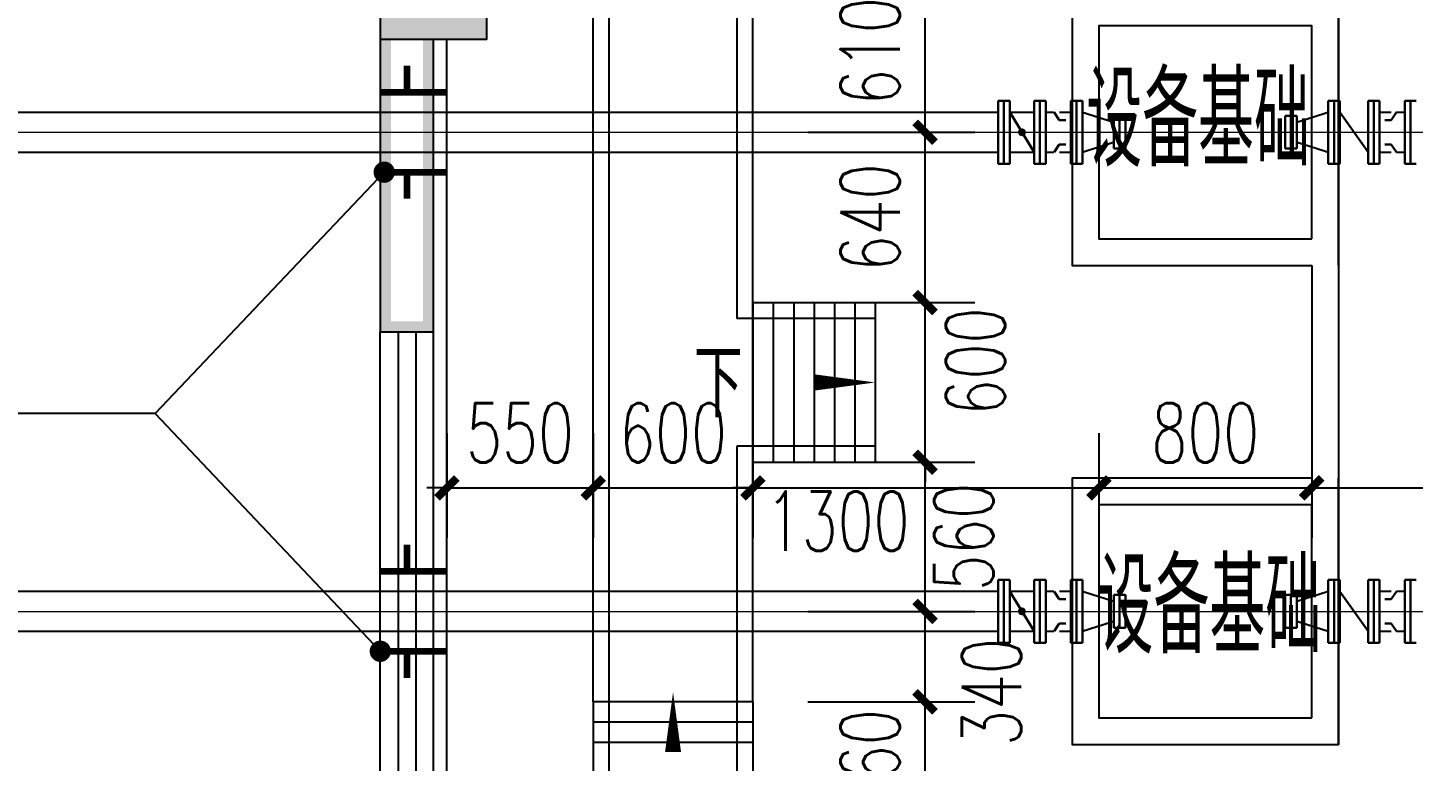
# Model space of a CAD drawing. Header units: millimetres. Extents: x -725 to 2274960, y -506 to 2980382.
# Drawn here: x 2012302 to 2017508, y 2672211 to 2674967 of the extents above; entities that cross this region are included whole.
import ezdxf

# ---------------------------------------------------------------- set-up
doc = ezdxf.new("R2010")
doc.units = ezdxf.units.MM
doc.header["$LTSCALE"] = 1000
doc.linetypes.add('ACAD_ISO04W100', pattern=[30.5, 24, -3, 0.5, -3])
doc.linetypes.add('CENTER2', pattern=[28.575, 19.05, -3.175, 3.175, -3.175])
for name, color, linetype in [('AXIS', 3, 'Continuous'), ('COLUMN', 4, 'Continuous'), ('PUB_DIM', 3, 'Continuous'), ('PUB_HATCH', 8, 'Continuous'), ('PUB_WALL', 9, 'Continuous'), ('STAIR', 2, 'Continuous'), ('WALL', 4, 'Continuous'), ('WINDOW', 3, 'Continuous'), ('YHJ_剖面_梁板', 4, 'Continuous'), ('YHJ_引出、索引', 3, 'Continuous'), ('电缆沟', 7, 'Continuous'), ('附属构件', 6, 'Continuous')]:
    doc.layers.add(name, color=color, linetype=linetype)
doc.layers.add('中轴', color=20, linetype='ACAD_ISO04W100', lineweight=9)
doc.layers.add('管', color=1, linetype='Continuous', lineweight=30)
doc.styles.add('_TCH_DIM', font='SIMPLEX', dxfattribs={"bigfont": 'GBCBIG'})
doc.styles.add('_TCH_DIM_T3', font='SIMPLEX', dxfattribs={"width": 0.705882, "bigfont": 'GBCBIG'})
doc.styles.add('tssdeng', font='tssdeng.shx', dxfattribs={"width": 0.7, "bigfont": 'hztxt.shx'})
doc.dimstyles.new('_TCH_ARCH&&75', dxfattribs={"dimtxt": 223.125, "dimasz": 75, "dimexe": 187.5, "dimexo": 225, "dimgap": 94.6875, "dimtad": 1, "dimdec": 0, "dimzin": 0, "dimdsep": 46, "dimtxsty": '_TCH_DIM_T3', "dimblk": 'ARCHTICK', "dimcen": 0.09, "dimclrt": 7, "dimazin": 2, "dimtfac": 1, "dimtdec": 0, "dimtix": 1, "dimtmove": 2, "dimatfit": 3, "dimfxl": 75, "dimtolj": 1, "dimtzin": 0, "dimarcsym": 0})

# ---------------------------------------------------------------- blocks, each defined once
blk = doc.blocks.new('_FZH')
blk.add_lwpolyline([(-0.5, -0.5), (0.5, -0.5), (0.5, 0.5), (-0.5, 0.5)], close=True)
at = {"layer": 'PUB_HATCH'}
blk.add_solid([(-0.5, -0.5), (0.5, -0.5), (-0.5, 0.5), (0.5, 0.5)], dxfattribs=at)
blk = doc.blocks.new('_ArchTick')
at = {"color": 0, "linetype": 'ByBlock', "const_width": 0.4}
blk.add_lwpolyline([(-0.5, -0.5), (0.5, 0.5)], dxfattribs=at)
blk = doc.blocks.new('*D492')
at = {"layer": 'Defpoints', "color": 0, "transparency": 16777216}
for p in [(2015008.4, 2672434.1), (2015673.3, 2672434.1), (2015008.4, 2671974.1)]:
    blk.add_point(p, dxfattribs=at)
at = {"layer": 'YHJ_引出、索引', "color": 0, "lineweight": -2, "transparency": 16777216}
for p, q in [((2015673.3, 2672434.1), (2015673.3, 2672509.1)), ((2015233.4, 2672434.1), (2015860.8, 2672434.1)), ((2015673.3, 2671974.1), (2015673.3, 2672434.1)), ((2015233.4, 2671974.1), (2015860.8, 2671974.1)), ((2015673.3, 2671974.1), (2015673.3, 2671899.1))]:
    blk.add_line(p, q, dxfattribs=at)
at = {"layer": 'YHJ_引出、索引', "color": 0, "lineweight": -2, "transparency": 16777216, "xscale": 75, "yscale": 75, "zscale": 75}
for p, rotation in [((2015673.3, 2672434.1), 270), ((2015673.3, 2671974.1), 90)]:
    blk.add_blockref('_ArchTick', p, dxfattribs=dict(at, rotation=rotation))
at = {"layer": 'YHJ_引出、索引', "color": 7, "transparency": 16777216, "insert": (2015467, 2672204.1), "char_height": 223.12, "attachment_point": 5, "rotation": 90, "style": '_TCH_DIM_T3'}
blk.add_mtext('\\A1;460', dxfattribs=at)
blk = doc.blocks.new('*D493')
at = {"layer": 'Defpoints', "color": 0, "transparency": 16777216}
for p in [(2015008.4, 2672774.1), (2015673.3, 2672774.1), (2015008.4, 2672434.1)]:
    blk.add_point(p, dxfattribs=at)
at = {"layer": 'YHJ_引出、索引', "color": 0, "lineweight": -2, "transparency": 16777216}
for p, q in [((2015233.4, 2672774.1), (2015860.8, 2672774.1)), ((2015673.3, 2672434.1), (2015673.3, 2672774.1)), ((2015233.4, 2672434.1), (2015860.8, 2672434.1))]:
    blk.add_line(p, q, dxfattribs=at)
at = {"layer": 'YHJ_引出、索引', "color": 0, "lineweight": -2, "transparency": 16777216, "xscale": 75, "yscale": 75, "zscale": 75}
for p, rotation in [((2015673.3, 2672774.1), 90), ((2015673.3, 2672434.1), 270)]:
    blk.add_blockref('_ArchTick', p, dxfattribs=dict(at, rotation=rotation))
at = {"layer": 'YHJ_引出、索引', "color": 7, "transparency": 16777216, "insert": (2015923.3, 2672470.8), "char_height": 223.12, "attachment_point": 5, "rotation": 90, "style": '_TCH_DIM_T3'}
blk.add_mtext('\\A1;340', dxfattribs=at)
blk = doc.blocks.new('*D494')
at = {"layer": 'Defpoints', "color": 0, "transparency": 16777216}
for p in [(2015008.4, 2673334.1), (2015673.3, 2673334.1), (2015008.4, 2672774.1)]:
    blk.add_point(p, dxfattribs=at)
at = {"layer": 'YHJ_引出、索引', "color": 0, "lineweight": -2, "transparency": 16777216}
for p, q in [((2015233.4, 2673334.1), (2015860.8, 2673334.1)), ((2015673.3, 2672774.1), (2015673.3, 2673334.1)), ((2015233.4, 2672774.1), (2015860.8, 2672774.1))]:
    blk.add_line(p, q, dxfattribs=at)
at = {"layer": 'YHJ_引出、索引', "color": 0, "lineweight": -2, "transparency": 16777216, "xscale": 75, "yscale": 75, "zscale": 75}
for p, rotation in [((2015673.3, 2673334.1), 90), ((2015673.3, 2672774.1), 270)]:
    blk.add_blockref('_ArchTick', p, dxfattribs=dict(at, rotation=rotation))
at = {"layer": 'YHJ_引出、索引', "color": 7, "transparency": 16777216, "insert": (2015818.8, 2673054.1), "char_height": 223.12, "attachment_point": 5, "rotation": 90, "style": '_TCH_DIM_T3'}
blk.add_mtext('\\A1;560', dxfattribs=at)
blk = doc.blocks.new('*D495')
at = {"layer": 'Defpoints', "color": 0, "transparency": 16777216}
for p in [(2015008.4, 2673934.1), (2015673.3, 2673934.1), (2015008.4, 2673334.1)]:
    blk.add_point(p, dxfattribs=at)
at = {"layer": 'YHJ_引出、索引', "color": 0, "lineweight": -2, "transparency": 16777216}
for p, q in [((2015673.3, 2673934.1), (2015673.3, 2674009.1)), ((2015233.4, 2673934.1), (2015860.8, 2673934.1)), ((2015673.3, 2673334.1), (2015673.3, 2673934.1)), ((2015233.4, 2673334.1), (2015860.8, 2673334.1)), ((2015673.3, 2673334.1), (2015673.3, 2673259.1))]:
    blk.add_line(p, q, dxfattribs=at)
at = {"layer": 'YHJ_引出、索引', "color": 0, "lineweight": -2, "transparency": 16777216, "xscale": 75, "yscale": 75, "zscale": 75}
for p, rotation in [((2015673.3, 2673934.1), 270), ((2015673.3, 2673334.1), 90)]:
    blk.add_blockref('_ArchTick', p, dxfattribs=dict(at, rotation=rotation))
at = {"layer": 'YHJ_引出、索引', "color": 7, "transparency": 16777216, "insert": (2015862.5, 2673713.1), "char_height": 223.12, "attachment_point": 5, "rotation": 90, "style": '_TCH_DIM_T3'}
blk.add_mtext('\\A1;600', dxfattribs=at)
blk = doc.blocks.new('*D496')
at = {"layer": 'Defpoints', "color": 0, "transparency": 16777216}
for p in [(2015008.4, 2674574.1), (2015673.3, 2674574.1), (2015008.4, 2673934.1)]:
    blk.add_point(p, dxfattribs=at)
at = {"layer": 'YHJ_引出、索引', "color": 0, "lineweight": -2, "transparency": 16777216}
for p, q in [((2015233.4, 2674574.1), (2015860.8, 2674574.1)), ((2015673.3, 2673934.1), (2015673.3, 2674574.1)), ((2015233.4, 2673934.1), (2015860.8, 2673934.1))]:
    blk.add_line(p, q, dxfattribs=at)
at = {"layer": 'YHJ_引出、索引', "color": 0, "lineweight": -2, "transparency": 16777216, "xscale": 75, "yscale": 75, "zscale": 75}
for p, rotation in [((2015673.3, 2674574.1), 90), ((2015673.3, 2673934.1), 270)]:
    blk.add_blockref('_ArchTick', p, dxfattribs=dict(at, rotation=rotation))
at = {"layer": 'YHJ_引出、索引', "color": 7, "transparency": 16777216, "insert": (2015467, 2674254.1), "char_height": 223.12, "attachment_point": 5, "rotation": 90, "style": '_TCH_DIM_T3'}
blk.add_mtext('\\A1;640', dxfattribs=at)
blk = doc.blocks.new('*D497')
at = {"layer": 'Defpoints', "color": 0, "transparency": 16777216}
for p in [(2015008.4, 2675184.1), (2015673.3, 2675184.1), (2015008.4, 2674574.1)]:
    blk.add_point(p, dxfattribs=at)
at = {"layer": 'YHJ_引出、索引', "color": 0, "lineweight": -2, "transparency": 16777216}
for p, q in [((2015233.4, 2675184.1), (2015860.8, 2675184.1)), ((2015673.3, 2674574.1), (2015673.3, 2675184.1)), ((2015233.4, 2674574.1), (2015860.8, 2674574.1))]:
    blk.add_line(p, q, dxfattribs=at)
at = {"layer": 'YHJ_引出、索引', "color": 0, "lineweight": -2, "transparency": 16777216, "xscale": 75, "yscale": 75, "zscale": 75}
for p, rotation in [((2015673.3, 2675184.1), 90), ((2015673.3, 2674574.1), 270)]:
    blk.add_blockref('_ArchTick', p, dxfattribs=dict(at, rotation=rotation))
at = {"layer": 'YHJ_引出、索引', "color": 7, "transparency": 16777216, "insert": (2015467, 2674879.1), "char_height": 223.12, "attachment_point": 5, "rotation": 90, "style": '_TCH_DIM_T3'}
blk.add_mtext('\\A1;610', dxfattribs=at)
blk = doc.blocks.new('*D506')
at = {"layer": 'Defpoints', "color": 0, "transparency": 16777216}
for p in [(2013876.5, 2673668.3), (2014426.5, 2673668.3), (2014426.5, 2673238.1)]:
    blk.add_point(p, dxfattribs=at)
at = {"layer": 'PUB_DIM', "color": 0, "lineweight": -2, "transparency": 16777216}
for p, q in [((2013876.5, 2673443.3), (2013876.5, 2673050.6)), ((2014426.5, 2673443.3), (2014426.5, 2673050.6)), ((2013876.5, 2673238.1), (2013801.5, 2673238.1)), ((2013876.5, 2673238.1), (2014426.5, 2673238.1)), ((2014426.5, 2673238.1), (2014501.5, 2673238.1))]:
    blk.add_line(p, q, dxfattribs=at)
at = {"layer": 'PUB_DIM', "color": 0, "lineweight": -2, "transparency": 16777216, "xscale": 75, "yscale": 75, "zscale": 75}
blk.add_blockref('_ArchTick', (2013876.5, 2673238.1), dxfattribs=at)
at = {"layer": 'PUB_DIM', "color": 0, "lineweight": -2, "transparency": 16777216, "xscale": 75, "yscale": 75, "zscale": 75, "rotation": 180}
blk.add_blockref('_ArchTick', (2014426.5, 2673238.1), dxfattribs=at)
at = {"layer": 'PUB_DIM', "color": 7, "transparency": 16777216, "insert": (2014151.5, 2673444.4), "char_height": 223.12, "attachment_point": 5, "style": '_TCH_DIM_T3'}
blk.add_mtext('\\A1;550', dxfattribs=at)
blk = doc.blocks.new('*D507')
at = {"layer": 'Defpoints', "color": 0, "transparency": 16777216}
for p in [(2014426.5, 2673668.3), (2015026.5, 2673668.3), (2015026.5, 2673238.1)]:
    blk.add_point(p, dxfattribs=at)
at = {"layer": 'PUB_DIM', "color": 0, "lineweight": -2, "transparency": 16777216}
for p, q in [((2014426.5, 2673443.3), (2014426.5, 2673050.6)), ((2015026.5, 2673443.3), (2015026.5, 2673050.6)), ((2014426.5, 2673238.1), (2015026.5, 2673238.1))]:
    blk.add_line(p, q, dxfattribs=at)
at = {"layer": 'PUB_DIM', "color": 0, "lineweight": -2, "transparency": 16777216, "xscale": 75, "yscale": 75, "zscale": 75, "rotation": 180}
blk.add_blockref('_ArchTick', (2014426.5, 2673238.1), dxfattribs=at)
at = {"layer": 'PUB_DIM', "color": 0, "lineweight": -2, "transparency": 16777216, "xscale": 75, "yscale": 75, "zscale": 75}
blk.add_blockref('_ArchTick', (2015026.5, 2673238.1), dxfattribs=at)
at = {"layer": 'PUB_DIM', "color": 7, "transparency": 16777216, "insert": (2014726.5, 2673444.4), "char_height": 223.12, "attachment_point": 5, "style": '_TCH_DIM_T3'}
blk.add_mtext('\\A1;600', dxfattribs=at)
blk = doc.blocks.new('*D508')
at = {"layer": 'Defpoints', "color": 0, "transparency": 16777216}
for p in [(2015026.5, 2673668.3), (2016326.5, 2673668.3), (2016326.5, 2673238.1)]:
    blk.add_point(p, dxfattribs=at)
at = {"layer": 'PUB_DIM', "color": 0, "lineweight": -2, "transparency": 16777216}
for p, q in [((2015026.5, 2673443.3), (2015026.5, 2673050.6)), ((2016326.5, 2673443.3), (2016326.5, 2673050.6)), ((2015026.5, 2673238.1), (2014951.5, 2673238.1)), ((2015026.5, 2673238.1), (2016326.5, 2673238.1)), ((2016326.5, 2673238.1), (2016401.5, 2673238.1))]:
    blk.add_line(p, q, dxfattribs=at)
at = {"layer": 'PUB_DIM', "color": 0, "lineweight": -2, "transparency": 16777216, "xscale": 75, "yscale": 75, "zscale": 75}
blk.add_blockref('_ArchTick', (2015026.5, 2673238.1), dxfattribs=at)
at = {"layer": 'PUB_DIM', "color": 0, "lineweight": -2, "transparency": 16777216, "xscale": 75, "yscale": 75, "zscale": 75, "rotation": 180}
blk.add_blockref('_ArchTick', (2016326.5, 2673238.1), dxfattribs=at)
at = {"layer": 'PUB_DIM', "color": 7, "transparency": 16777216, "insert": (2015345.1, 2673113), "char_height": 223.12, "attachment_point": 5, "style": '_TCH_DIM_T3'}
blk.add_mtext('\\A1;1300', dxfattribs=at)
blk = doc.blocks.new('*D509')
at = {"layer": 'Defpoints', "color": 0, "transparency": 16777216}
for p in [(2016326.5, 2673668.3), (2017126.5, 2673668.3), (2017126.5, 2673238.1)]:
    blk.add_point(p, dxfattribs=at)
at = {"layer": 'PUB_DIM', "color": 0, "lineweight": -2, "transparency": 16777216}
for p, q in [((2016326.5, 2673443.3), (2016326.5, 2673050.6)), ((2017126.5, 2673443.3), (2017126.5, 2673050.6)), ((2016326.5, 2673238.1), (2017126.5, 2673238.1))]:
    blk.add_line(p, q, dxfattribs=at)
at = {"layer": 'PUB_DIM', "color": 0, "lineweight": -2, "transparency": 16777216, "xscale": 75, "yscale": 75, "zscale": 75, "rotation": 180}
blk.add_blockref('_ArchTick', (2016326.5, 2673238.1), dxfattribs=at)
at = {"layer": 'PUB_DIM', "color": 0, "lineweight": -2, "transparency": 16777216, "xscale": 75, "yscale": 75, "zscale": 75}
blk.add_blockref('_ArchTick', (2017126.5, 2673238.1), dxfattribs=at)
at = {"layer": 'PUB_DIM', "color": 7, "transparency": 16777216, "insert": (2016726.5, 2673444.4), "char_height": 223.12, "attachment_point": 5, "style": '_TCH_DIM_T3'}
blk.add_mtext('\\A1;800', dxfattribs=at)
blk = doc.blocks.new('*D510')
at = {"layer": 'Defpoints', "color": 0, "transparency": 16777216}
for p in [(2017126.5, 2673668.3), (2018726.5, 2673668.3), (2018726.5, 2673238.1)]:
    blk.add_point(p, dxfattribs=at)
at = {"layer": 'PUB_DIM', "color": 0, "lineweight": -2, "transparency": 16777216}
for p, q in [((2017126.5, 2673443.3), (2017126.5, 2673050.6)), ((2018726.5, 2673443.3), (2018726.5, 2673050.6)), ((2017126.5, 2673238.1), (2018726.5, 2673238.1))]:
    blk.add_line(p, q, dxfattribs=at)
at = {"layer": 'PUB_DIM', "color": 0, "lineweight": -2, "transparency": 16777216, "xscale": 75, "yscale": 75, "zscale": 75, "rotation": 180}
blk.add_blockref('_ArchTick', (2017126.5, 2673238.1), dxfattribs=at)
at = {"layer": 'PUB_DIM', "color": 0, "lineweight": -2, "transparency": 16777216, "xscale": 75, "yscale": 75, "zscale": 75}
blk.add_blockref('_ArchTick', (2018726.5, 2673238.1), dxfattribs=at)
at = {"layer": 'PUB_DIM', "color": 7, "transparency": 16777216, "insert": (2017926.5, 2673444.4), "char_height": 223.12, "attachment_point": 5, "style": '_TCH_DIM_T3'}
blk.add_mtext('\\A1;1600', dxfattribs=at)
blk = doc.blocks.new('$WINLIB2D$00000001')
at = {"color": 0}
for points in [[(-0.5, 0.5), (-0.5, -0.5)], [(-0.5, 0.5), (0.5, 0.5)], [(0.5, -0.5), (0.5, 0.5)], [(0.5, 0.1667), (-0.5, 0.1667)], [(0.5, -0.1667), (-0.5, -0.1667)], [(-0.5, -0.5), (0.5, -0.5)]]:
    blk.add_lwpolyline(points, dxfattribs=at)

msp = doc.modelspace()

# ---------------------------------------------------------------- hatches: boundary and pattern name
at = {"layer": 'PUB_WALL'}
for points in [[(2013626.4951, 2675324.1286), (2013626.4951, 2674924.1286), (2013666.4951, 2674964.1286), (2013666.4951, 2675284.1286)], [(2014026.4951, 2674924.1286), (2014026.4951, 2675324.1286), (2013986.4951, 2675284.1286), (2013986.4951, 2674964.1286)], [(2013626.4951, 2674924.1286), (2014026.4951, 2674924.1286), (2013986.4951, 2674964.1286), (2013666.4951, 2674964.1286)], [(2013666.4951, 2674924.1286), (2013626.4951, 2674924.1286), (2013626.4951, 2673824.1286), (2013666.4951, 2673864.1286)], [(2013826.4951, 2674924.1286), (2013786.4951, 2674924.1286), (2013786.4951, 2673864.1286), (2013826.4951, 2673824.1286)], [(2013626.4951, 2673824.1286), (2013826.4951, 2673824.1286), (2013786.4951, 2673864.1286), (2013666.4951, 2673864.1286)]]:
    msp.add_hatch(color=256, dxfattribs=at).paths.add_polyline_path(points)
at = {"layer": '管'}
h = msp.add_hatch(color=8, dxfattribs=at)
h.paths.add_polyline_path([(2016037.3892, 2674574.1286), (2016022.5219, 2674574.1286, 0.414213562), (2016037.3892, 2674559.2613, 0.114200882), (2016043.9206, 2674560.7728)])
h.paths.add_polyline_path([(2016030.8579, 2674587.4844, 0.286462009), (2016022.5219, 2674574.1286), (2016037.3892, 2674574.1286)])
h.paths.add_polyline_path([(2016037.3892, 2674588.9959, 0.114200882), (2016030.8579, 2674587.4844), (2016037.3892, 2674574.1286), (2016052.2566, 2674574.1286, 0.414213562)])
for points in [[(2016052.2566, 2674574.1286), (2016037.3892, 2674574.1286), (2016043.9206, 2674560.7728, 0.286462009)], [(2016052.2566, 2672774.1286), (2016037.3892, 2672774.1286), (2016043.9206, 2672760.7728, 0.286462009)]]:
    msp.add_hatch(color=8, dxfattribs=at).paths.add_polyline_path(points)
h = msp.add_hatch(color=8, dxfattribs=at)
h.paths.add_polyline_path([(2016037.3892, 2672774.1286), (2016022.5219, 2672774.1286, 0.414213562), (2016037.3892, 2672759.2613, 0.114200882), (2016043.9206, 2672760.7728)])
h.paths.add_polyline_path([(2016030.8579, 2672787.4844, 0.286462009), (2016022.5219, 2672774.1286), (2016037.3892, 2672774.1286)])
h.paths.add_polyline_path([(2016037.3892, 2672788.9959, 0.114200882), (2016030.8579, 2672787.4844), (2016037.3892, 2672774.1286), (2016052.2566, 2672774.1286, 0.414213562)])

# ---------------------------------------------------------------- linework, layer by layer
at = {"layer": 'AXIS'}
for p, q in [((2013641.1218, 2674424.1286), (2012780.4441, 2673517.1115)), ((2012780.4441, 2673517.1115), (2009518.9555, 2673517.1115)), ((2013626.4951, 2672624.1286), (2012780.4441, 2673517.1115))]:
    msp.add_line(p, q, dxfattribs=at)
at = {"layer": 'AXIS', "const_width": 40}
for points in [[(2013654.8884, 2674438.6365, 1), (2013627.3551, 2674409.6207, 1)], [(2013640.2506, 2672609.6101, 1), (2013612.7396, 2672638.6471, 1)]]:
    msp.add_lwpolyline(points, format="xyb", close=True, dxfattribs=at)
at = {"layer": 'STAIR'}
for p, q in [((2015026.4951, 2673934.1486), (2015486.5151, 2673934.1486)), ((2015026.4951, 2673934.1486), (2015026.4951, 2673334.1486)), ((2015103.1651, 2673934.1486), (2015103.1651, 2673334.1486)), ((2015179.8351, 2673934.1486), (2015179.8351, 2673334.1486)), ((2015256.5051, 2673934.1486), (2015256.5051, 2673334.1486)), ((2015333.1751, 2673934.1486), (2015333.1751, 2673334.1486)), ((2015409.8451, 2673934.1486), (2015409.8451, 2673334.1486)), ((2015486.5151, 2673934.1486), (2015486.5151, 2673334.1486)), ((2015026.4951, 2673334.1486), (2015486.5151, 2673334.1486)), ((2014426.4951, 2672434.1486), (2014426.4951, 2671974.1286)), ((2015026.4951, 2672434.1486), (2014426.4951, 2672434.1486)), ((2015026.4951, 2672434.1486), (2015026.4951, 2671974.1286)), ((2015026.4951, 2672357.4786), (2014426.4951, 2672357.4786)), ((2015026.4951, 2672280.8086), (2014426.4951, 2672280.8086))]:
    msp.add_line(p, q, dxfattribs=at)
for points in [[(2014426.4951, 2672434.1486), (2014426.4951, 2677734.1486)], [(2015026.4951, 2672434.1486), (2015026.4951, 2677434.1486)]]:
    msp.add_lwpolyline(points, dxfattribs=at)
at = {"layer": 'WALL'}
for p, q in [((2013626.4951, 2674924.1286), (2013626.4951, 2673824.1286)), ((2013826.4951, 2673824.1286), (2013826.4951, 2674924.1286)), ((2013626.4951, 2673824.1286), (2013826.4951, 2673824.1286))]:
    msp.add_line(p, q, dxfattribs=at)
for points in [[(2017226.4951, 2675874.1286), (2017226.4951, 2672274.1286)], [(2013876.4951, 2669424.1286), (2013876.4951, 2674924.1286)], [(2017126.4951, 2674074.1286), (2017126.4951, 2673274.1286)]]:
    msp.add_lwpolyline(points, dxfattribs=at)
at = {"layer": 'YHJ_剖面_梁板'}
for points in [[(2017126.4951, 2675074.1286), (2016226.4951, 2675074.1286), (2016226.4951, 2674074.1286), (2017126.4951, 2674074.1286)], [(2017226.4951, 2674074.1286), (2017226.4951, 2674074.1286), (2017226.4951, 2675074.1286)], [(2017126.4951, 2673274.1286), (2016226.4951, 2673274.1286), (2016226.4951, 2672274.1286), (2017226.4951, 2672274.1286), (2017226.4951, 2673274.1286)]]:
    msp.add_lwpolyline(points, dxfattribs=at)
for points in [[(2017126.4951, 2674174.1286), (2017126.4951, 2674974.1286), (2016326.4951, 2674974.1286), (2016326.4951, 2674174.1286)], [(2017126.4951, 2672374.1286), (2017126.4951, 2673174.1286), (2016326.4951, 2673174.1286), (2016326.4951, 2672374.1286)]]:
    msp.add_lwpolyline(points, close=True, dxfattribs=at)
at = {"layer": 'YHJ_引出、索引'}
for points in [[(2015026.4951, 2673634.1486, 0, 0, 0), (2015486.5151, 2673634.1486, 0, 60, 0), (2015261.5151, 2673634.1486, 0, 0, 0)], [(2014726.4951, 2672010.6866, 0, 0, 0), (2014726.4951, 2672470.7066, 0, 60, 0), (2014726.4951, 2672245.7066, 0, 0, 0)]]:
    msp.add_lwpolyline(points, format="xyseb", dxfattribs=at)
at = {"layer": '中轴', "color": 8, "ltscale": 10}
for p, q in [((2003126.4951, 2674574.1286), (2013626.4951, 2674574.1286)), ((2003126.4951, 2672774.1286), (2013626.4951, 2672774.1286))]:
    msp.add_line(p, q, dxfattribs=at)
at = {"layer": '中轴', "color": 8, "linetype": 'CENTER2', "ltscale": 10}
for p, q in [((2013626.4951, 2674574.1286), (2019737.3244, 2674574.1286)), ((2013626.4951, 2672774.1286), (2019737.3244, 2672774.1286))]:
    msp.add_line(p, q, dxfattribs=at)
at = {"layer": '管', "color": 8}
for p, q in [((2015948.0278, 2674692.8787), (2015991.5427, 2674692.8787)), ((2015948.0278, 2674692.8787), (2015948.0278, 2674455.3785)), ((2015969.7852, 2674692.8787), (2015969.7852, 2674455.3785)), ((2015991.5427, 2674692.8787), (2015991.5427, 2674455.3785)), ((2016083.2358, 2674692.8787), (2016126.7507, 2674692.8787)), ((2016083.2358, 2674692.8787), (2016083.2358, 2674455.3785)), ((2016104.9933, 2674692.8787), (2016104.9933, 2674455.3785)), ((2016126.7507, 2674692.8787), (2016126.7507, 2674455.3785)), ((2016221.1012, 2674692.8787), (2016264.6161, 2674692.8787)), ((2016221.1012, 2674692.8787), (2016221.1012, 2674455.3785)), ((2016242.8586, 2674692.8787), (2016242.8586, 2674455.3785)), ((2016264.6161, 2674692.8787), (2016264.6161, 2674455.3785)), ((2017231.8889, 2674692.8787), (2017188.3741, 2674692.8787)), ((2017188.3741, 2674455.3785), (2017188.3741, 2674692.8787)), ((2017210.1315, 2674455.3785), (2017210.1315, 2674692.8787)), ((2017231.8889, 2674455.3785), (2017231.8889, 2674692.8787)), ((2017381.5243, 2674692.8787), (2017338.0095, 2674692.8787)), ((2017338.0095, 2674455.3785), (2017338.0095, 2674692.8787)), ((2017359.7669, 2674455.3785), (2017359.7669, 2674692.8787)), ((2017381.5243, 2674455.3785), (2017381.5243, 2674692.8787)), ((2017519.3897, 2674692.8787), (2017475.8749, 2674692.8787)), ((2017475.8749, 2674455.3785), (2017475.8749, 2674692.8787)), ((2017497.6323, 2674455.3785), (2017497.6323, 2674692.8787)), ((2016083.2358, 2674499.1285), (2015991.5427, 2674649.1286)), ((2016177.6697, 2674619.6422), (2016157.9443, 2674649.1286)), ((2016201.8269, 2674619.6422), (2016177.6697, 2674619.6422)), ((2016382.5716, 2674635.6225), (2016426.4951, 2674635.6225)), ((2016382.5716, 2674635.6225), (2016382.5716, 2674512.6347)), ((2016404.5333, 2674635.6225), (2016404.5333, 2674512.6347)), ((2016426.4951, 2674635.6225), (2016426.4951, 2674512.6347)), ((2017070.4186, 2674635.6225), (2017026.4951, 2674635.6225)), ((2017026.4951, 2674512.6347), (2017026.4951, 2674635.6225)), ((2017048.4568, 2674512.6347), (2017048.4568, 2674635.6225)), ((2017070.4186, 2674512.6347), (2017070.4186, 2674635.6225)), ((2017231.8889, 2674649.1286), (2017338.0095, 2674499.1285)), ((2017400.7987, 2674619.6423), (2017424.9559, 2674619.6423)), ((2017424.9559, 2674619.6423), (2017444.6813, 2674649.1286)), ((2016177.6697, 2674528.6149), (2016157.9443, 2674499.1285)), ((2016201.8269, 2674528.6149), (2016177.6697, 2674528.6149)), ((2016382.5716, 2674512.6347), (2016426.4951, 2674512.6347)), ((2017070.4186, 2674512.6347), (2017026.4951, 2674512.6347)), ((2017400.7987, 2674528.6149), (2017424.9559, 2674528.6149)), ((2017424.9559, 2674528.6149), (2017444.6813, 2674499.1286)), ((2015948.0278, 2674455.3785), (2015991.5427, 2674455.3785)), ((2016083.2358, 2674455.3785), (2016126.7507, 2674455.3785)), ((2016221.1012, 2674455.3785), (2016264.6161, 2674455.3785)), ((2017231.8889, 2674455.3785), (2017188.3741, 2674455.3785)), ((2017381.5243, 2674455.3785), (2017338.0095, 2674455.3785)), ((2017519.3897, 2674455.3785), (2017475.8749, 2674455.3785)), ((2015948.0278, 2672892.8787), (2015991.5427, 2672892.8787)), ((2015948.0278, 2672892.8787), (2015948.0278, 2672655.3785)), ((2015969.7852, 2672892.8787), (2015969.7852, 2672655.3785)), ((2015991.5427, 2672892.8787), (2015991.5427, 2672655.3785)), ((2016083.2358, 2672892.8787), (2016126.7507, 2672892.8787)), ((2016083.2358, 2672892.8787), (2016083.2358, 2672655.3785)), ((2016104.9933, 2672892.8787), (2016104.9933, 2672655.3785)), ((2016126.7507, 2672892.8787), (2016126.7507, 2672655.3785)), ((2016221.1012, 2672892.8787), (2016264.6161, 2672892.8787)), ((2016221.1012, 2672892.8787), (2016221.1012, 2672655.3785)), ((2016242.8586, 2672892.8787), (2016242.8586, 2672655.3785)), ((2016264.6161, 2672892.8787), (2016264.6161, 2672655.3785)), ((2017231.8889, 2672892.8787), (2017188.3741, 2672892.8787)), ((2017188.3741, 2672655.3785), (2017188.3741, 2672892.8787)), ((2017210.1315, 2672655.3785), (2017210.1315, 2672892.8787)), ((2017231.8889, 2672655.3785), (2017231.8889, 2672892.8787)), ((2017381.5243, 2672892.8787), (2017338.0095, 2672892.8787)), ((2017338.0095, 2672655.3785), (2017338.0095, 2672892.8787)), ((2017359.7669, 2672655.3785), (2017359.7669, 2672892.8787)), ((2017381.5243, 2672655.3785), (2017381.5243, 2672892.8787)), ((2017519.3897, 2672892.8787), (2017475.8749, 2672892.8787)), ((2017475.8749, 2672655.3785), (2017475.8749, 2672892.8787)), ((2017497.6323, 2672655.3785), (2017497.6323, 2672892.8787)), ((2016083.2358, 2672699.1285), (2015991.5427, 2672849.1286)), ((2016177.6697, 2672819.6422), (2016157.9443, 2672849.1286)), ((2016382.5716, 2672835.6225), (2016426.4951, 2672835.6225)), ((2016382.5716, 2672835.6225), (2016382.5716, 2672712.6347)), ((2016404.5333, 2672835.6225), (2016404.5333, 2672712.6347)), ((2016426.4951, 2672835.6225), (2016426.4951, 2672712.6347)), ((2017070.4186, 2672835.6225), (2017026.4951, 2672835.6225)), ((2017026.4951, 2672712.6347), (2017026.4951, 2672835.6225)), ((2017048.4568, 2672712.6347), (2017048.4568, 2672835.6225)), ((2017070.4186, 2672712.6347), (2017070.4186, 2672835.6225)), ((2017231.8889, 2672849.1286), (2017338.0095, 2672699.1285)), ((2017424.9559, 2672819.6423), (2017444.6813, 2672849.1286)), ((2016201.8269, 2672819.6422), (2016177.6697, 2672819.6422)), ((2017400.7987, 2672819.6423), (2017424.9559, 2672819.6423)), ((2016177.6697, 2672728.6149), (2016157.9443, 2672699.1285)), ((2016201.8269, 2672728.6149), (2016177.6697, 2672728.6149)), ((2017400.7987, 2672728.6149), (2017424.9559, 2672728.6149)), ((2017424.9559, 2672728.6149), (2017444.6813, 2672699.1286)), ((2016382.5716, 2672712.6347), (2016426.4951, 2672712.6347)), ((2017070.4186, 2672712.6347), (2017026.4951, 2672712.6347)), ((2015948.0278, 2672655.3785), (2015991.5427, 2672655.3785)), ((2016083.2358, 2672655.3785), (2016126.7507, 2672655.3785)), ((2016221.1012, 2672655.3785), (2016264.6161, 2672655.3785)), ((2017231.8889, 2672655.3785), (2017188.3741, 2672655.3785)), ((2017381.5243, 2672655.3785), (2017338.0095, 2672655.3785)), ((2017519.3897, 2672655.3785), (2017475.8749, 2672655.3785))]:
    msp.add_line(p, q, dxfattribs=at)
at = {"layer": '管', "lineweight": 50, "const_width": 25}
for points in [[(2013726.4951, 2674724.1284), (2013726.4951, 2674824.1284)], [(2013626.4951, 2674724.1284), (2013876.4951, 2674724.1284)], [(2013626.4951, 2674424.1286), (2013876.4951, 2674424.1286)], [(2013726.4951, 2674424.1286), (2013726.4951, 2674324.1286)], [(2013726.4951, 2672924.1284), (2013726.4951, 2673024.1284)], [(2013626.4951, 2672924.1284), (2013876.4951, 2672924.1284)], [(2013626.4951, 2672624.1286), (2013876.4951, 2672624.1286)], [(2013726.4951, 2672624.1286), (2013726.4951, 2672524.1286)]]:
    msp.add_lwpolyline(points, dxfattribs=at)
at = {"layer": '管', "color": 8, "const_width": 7.5}
for points in [[(2003126.4951, 2674649.1262), (2013626.4951, 2674649.1282)], [(2013626.4951, 2674649.1283), (2015948.0278, 2674649.1286)], [(2016083.2358, 2674649.1286), (2015991.5427, 2674649.1286)], [(2016157.9443, 2674649.1286), (2016126.7507, 2674649.1286)], [(2016221.1012, 2674649.1286), (2016177.7476, 2674649.1286)], [(2016382.5716, 2674611.6285), (2016264.6161, 2674649.1286)], [(2017070.4186, 2674611.6286), (2017188.3741, 2674649.1286)], [(2017381.5243, 2674649.1286), (2017424.878, 2674649.1286)], [(2017444.6813, 2674649.1286), (2017475.8749, 2674649.1286)], [(2003126.4951, 2674499.1285), (2013626.4951, 2674499.1285)], [(2013626.4951, 2674499.1285), (2015948.0278, 2674499.1285)], [(2016083.2358, 2674499.1285), (2015991.5427, 2674499.1285)], [(2016157.9443, 2674499.1285), (2016126.7507, 2674499.1285)], [(2016221.1012, 2674499.1285), (2016177.7476, 2674499.1285)], [(2016382.5716, 2674536.6286), (2016264.6161, 2674499.1285)], [(2017070.4186, 2674536.6286), (2017188.3741, 2674499.1286)], [(2017381.5243, 2674499.1286), (2017424.878, 2674499.1286)], [(2017444.6813, 2674499.1286), (2017475.8749, 2674499.1286)], [(2003126.4951, 2672849.1262), (2013626.4951, 2672849.1262)], [(2013626.4951, 2672849.1283), (2015948.0278, 2672849.1286)], [(2016083.2358, 2672849.1286), (2015991.5427, 2672849.1286)], [(2016157.9443, 2672849.1286), (2016126.7507, 2672849.1286)], [(2016221.1012, 2672849.1286), (2016177.7476, 2672849.1286)], [(2016382.5716, 2672811.6285), (2016264.6161, 2672849.1286)], [(2017070.4186, 2672811.6286), (2017188.3741, 2672849.1286)], [(2017381.5243, 2672849.1286), (2017424.878, 2672849.1286)], [(2017444.6813, 2672849.1286), (2017475.8749, 2672849.1286)], [(2016382.5716, 2672736.6286), (2016264.6161, 2672699.1285)], [(2017070.4186, 2672736.6286), (2017188.3741, 2672699.1286)], [(2003126.4951, 2672699.1285), (2013626.4951, 2672699.1285)], [(2013626.4951, 2672699.1285), (2015948.0278, 2672699.1285)], [(2016083.2358, 2672699.1285), (2015991.5427, 2672699.1285)], [(2016157.9443, 2672699.1285), (2016126.7507, 2672699.1285)], [(2016221.1012, 2672699.1285), (2016177.7476, 2672699.1285)], [(2017381.5243, 2672699.1286), (2017424.878, 2672699.1286)], [(2017444.6813, 2672699.1286), (2017475.8749, 2672699.1286)]]:
    msp.add_lwpolyline(points, dxfattribs=at)
at = {"layer": '附属构件'}
for points in [[(2014486.4951, 2671974.1286), (2014486.4951, 2677674.1486), (2015486.5151, 2677674.1486)], [(2014966.4951, 2675244.1486), (2014966.4951, 2673874.1486)], [(2015486.5151, 2673874.1486), (2014966.4951, 2673874.1486)], [(2015486.5151, 2673394.1486), (2014966.4951, 2673394.1486)], [(2014966.4951, 2673394.1486), (2014966.4951, 2671974.1286)]]:
    msp.add_lwpolyline(points, dxfattribs=at)

# ---------------------------------------------------------------- block references
at = {"layer": 'COLUMN', "xscale": 400, "yscale": 400, "zscale": 400}
msp.add_blockref('_FZH', (2013826.4951, 2675124.1286), dxfattribs=at)
at = {"layer": 'WINDOW', "xscale": 1800, "yscale": -200, "zscale": 200, "rotation": 90}
msp.add_blockref('$WINLIB2D$00000001', (2013726.4951, 2672924.1286), dxfattribs=at)

# ---------------------------------------------------------------- texts
at = {"layer": 'YHJ_引出、索引', "color": 7, "style": '_TCH_DIM'}
msp.add_text('下', height=253.1915, dxfattribs=at).set_placement((2014805.3249, 2673502.8986))
at = {"layer": '电缆沟', "ltscale": 1.5, "style": 'tssdeng', "width": 0.6}
for p in [(2016279.4611, 2674445.5969), (2016321.985, 2672616.8288)]:
    msp.add_text('设备基础', height=350, dxfattribs=at).set_placement(p)

# ---------------------------------------------------------------- dimensions: what is measured, and where the dimension line sits
at = {"layer": 'PUB_DIM'}
for p1, p2, picture, middle in [((2013876.4951, 2673668.2614), (2014426.4951, 2673668.2614), '*D506', (2014151.4951, 2673444.3654)), ((2014426.4951, 2673668.2614), (2015026.4951, 2673668.2614), '*D507', (2014726.4951, 2673444.3654)), ((2016326.4951, 2673668.2614), (2017126.4951, 2673668.2614), '*D509', (2016726.4951, 2673444.3654)), ((2017126.4951, 2673668.2614), (2018726.4951, 2673668.2614), '*D510', (2017926.4951, 2673444.3654))]:
    dim = msp.add_aligned_dim(p1=p1, p2=p2, distance=-430.146, dimstyle='_TCH_ARCH&&75', dxfattribs=at)
    dim.commit()
    dim.dimension.update_dxf_attribs({"geometry": picture, "text_midpoint": middle})
dim = msp.add_linear_dim(base=(2016326.4951, 2673238.1154), p1=(2015026.4951, 2673668.2614), p2=(2016326.4951, 2673668.2614), angle=0, dimstyle='_TCH_ARCH&&75', dxfattribs=at)
dim.commit()
dim.dimension.update_dxf_attribs({"geometry": '*D508', "text_midpoint": (2015345.1048, 2673112.9751), "dimtype": 161})
at = {"layer": 'YHJ_引出、索引'}
for p1, p2, picture, middle in [((2015008.4312, 2674574.1286), (2015008.4312, 2675184.1486), '*D497', (2015467.0393, 2674879.1386)), ((2015008.4312, 2673934.1486), (2015008.4312, 2674574.1286), '*D496', (2015467.0393, 2674254.1386)), ((2015008.4312, 2671974.1286), (2015008.4312, 2672434.1486), '*D492', (2015467.0393, 2672204.1386))]:
    dim = msp.add_aligned_dim(p1=p1, p2=p2, distance=-664.8581, dimstyle='_TCH_ARCH&&75', dxfattribs=at)
    dim.commit()
    dim.dimension.update_dxf_attribs({"geometry": picture, "text_midpoint": middle})
for base, p1, p2, picture, middle in [((2015673.2893, 2673934.1486), (2015008.4312, 2673334.1486), (2015008.4312, 2673934.1486), '*D495', (2015862.5004, 2673713.1115)), ((2015673.2893, 2673334.1486), (2015008.4312, 2672774.1286), (2015008.4312, 2673334.1486), '*D494', (2015818.7623, 2673054.1386)), ((2015673.2893, 2672774.1286), (2015008.4312, 2672434.1486), (2015008.4312, 2672774.1286), '*D493', (2015923.2656, 2672470.8029))]:
    dim = msp.add_linear_dim(base=base, p1=p1, p2=p2, angle=90, dimstyle='_TCH_ARCH&&75', dxfattribs=at)
    dim.commit()
    dim.dimension.update_dxf_attribs({"geometry": picture, "text_midpoint": middle, "dimtype": 161})

doc.saveas('drawing.dxf')
